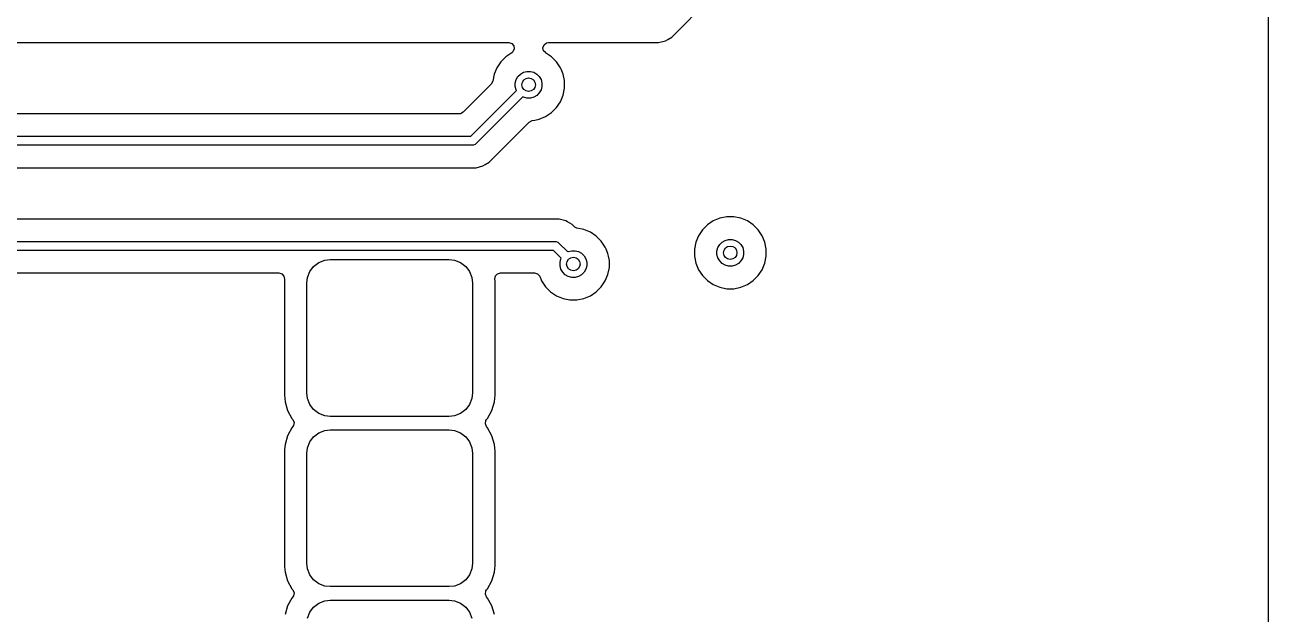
# Model space of a CAD drawing. Extents: x 3.62 to 7.51, y -6.04 to -1.71.
# Drawn here: x 6.422 to 7.514, y -4.502 to -3.985 of the extents above; entities that cross this region are included whole.
import ezdxf

# ---------------------------------------------------------------- set-up
doc = ezdxf.new("R2010")
doc.units = 0
doc.header["$MEASUREMENT"] = 0
doc.layers.add('BLACK', color=7, linetype='CONTINUOUS')

msp = doc.modelspace()

# ---------------------------------------------------------------- linework, layer by layer
at = {"layer": 'BLACK', "linetype": 'CONTINUOUS'}
for p, q in [((7.5138, -2.3151), (7.5138, -5.8582)), ((6.9947, -3.9909), (7.0185, -3.967)), ((6.9864, -3.9976), (6.9899, -3.9957)), ((6.9899, -3.9957), (6.9943, -3.9913)), ((6.9943, -3.9913), (6.9947, -3.9909)), ((6.9943, -3.9913), (6.9943, -3.9913)), ((6.9947, -3.9909), (6.9947, -3.9909)), ((6.0133, -4.0004), (6.8467, -4.0004)), ((6.8467, -4.0004), (6.8494, -4.0012)), ((6.8494, -4.0012), (6.8512, -4.0032)), ((6.8516, -4.006), (6.8504, -4.0085)), ((6.8512, -4.0032), (6.8516, -4.006)), ((6.8767, -4.005), (6.8777, -4.0024)), ((6.8773, -4.0076), (6.8767, -4.005)), ((6.879, -4.0092), (6.8773, -4.0076)), ((6.8777, -4.0024), (6.8799, -4.0007)), ((6.8799, -4.0007), (6.8816, -4.0004)), ((6.8816, -4.0004), (6.9719, -4.0004)), ((6.9719, -4.0004), (6.9719, -4.0004)), ((6.9719, -4.0004), (6.9722, -4.0004)), ((6.9722, -4.0004), (6.9784, -4.0004)), ((6.9784, -4.0004), (6.9845, -3.9988)), ((6.9784, -4.0004), (6.9784, -4.0004)), ((6.9845, -3.9988), (6.9864, -3.9976)), ((6.8397, -4.0173), (6.8362, -4.0225)), ((6.8441, -4.0129), (6.8397, -4.0173)), ((6.8397, -4.0173), (6.8397, -4.0173)), ((6.8494, -4.0093), (6.8441, -4.0129)), ((6.8441, -4.0129), (6.8441, -4.0129)), ((6.8504, -4.0085), (6.8494, -4.0093)), ((6.8494, -4.0093), (6.8494, -4.0093)), ((6.8789, -4.0093), (6.879, -4.0092)), ((6.8843, -4.0129), (6.8789, -4.0093)), ((6.8887, -4.0173), (6.8843, -4.0129)), ((6.8843, -4.0129), (6.8843, -4.0129)), ((6.8921, -4.0225), (6.8887, -4.0173)), ((6.8887, -4.0173), (6.8887, -4.0173)), ((6.8339, -4.0282), (6.8327, -4.0343)), ((6.8362, -4.0225), (6.8339, -4.0282)), ((6.8339, -4.0282), (6.8339, -4.0282)), ((6.8362, -4.0225), (6.8362, -4.0225)), ((6.8548, -4.0302), (6.857, -4.028)), ((6.857, -4.028), (6.8597, -4.0265)), ((6.8597, -4.0265), (6.8626, -4.0257)), ((6.8626, -4.0257), (6.8657, -4.0257)), ((6.8657, -4.0257), (6.8687, -4.0265)), ((6.8687, -4.0265), (6.8714, -4.028)), ((6.8714, -4.028), (6.8735, -4.0302)), ((6.8927, -4.0238), (6.8921, -4.0225)), ((6.8921, -4.0225), (6.8921, -4.0225)), ((6.8945, -4.0282), (6.8927, -4.0238)), ((6.8956, -4.0338), (6.8945, -4.0282)), ((6.8313, -4.0368), (6.8066, -4.0615)), ((6.8314, -4.0368), (6.8313, -4.0368)), ((6.8327, -4.0343), (6.8314, -4.0368)), ((6.8525, -4.0359), (6.8533, -4.0329)), ((6.8525, -4.0389), (6.8525, -4.0359)), ((6.8533, -4.0419), (6.8525, -4.0389)), ((6.8533, -4.0329), (6.8548, -4.0302)), ((6.8735, -4.0302), (6.8751, -4.0329)), ((6.8751, -4.0329), (6.8759, -4.0359)), ((6.8759, -4.0389), (6.8751, -4.0419)), ((6.8759, -4.0359), (6.8759, -4.0389)), ((6.8945, -4.0466), (6.8957, -4.0405)), ((6.8957, -4.0343), (6.8956, -4.0338)), ((6.8957, -4.0405), (6.8957, -4.0343)), ((6.8957, -4.0343), (6.8957, -4.0343)), ((6.8957, -4.0343), (6.8957, -4.0343)), ((6.8133, -4.0827), (6.8536, -4.0424)), ((6.8591, -4.048), (6.8177, -4.0894)), ((6.8536, -4.0424), (6.8533, -4.0419)), ((6.8597, -4.0483), (6.8591, -4.048)), ((6.8626, -4.0491), (6.8597, -4.0483)), ((6.8657, -4.0491), (6.8626, -4.0491)), ((6.8687, -4.0483), (6.8657, -4.0491)), ((6.8714, -4.0468), (6.8687, -4.0483)), ((6.8735, -4.0446), (6.8714, -4.0468)), ((6.8751, -4.0419), (6.8735, -4.0446)), ((6.8921, -4.0523), (6.8945, -4.0466)), ((6.8066, -4.0615), (6.8042, -4.0629)), ((6.8791, -4.0653), (6.8843, -4.0619)), ((6.8843, -4.0619), (6.8887, -4.0575)), ((6.8887, -4.0575), (6.8921, -4.0523)), ((6.8031, -4.063), (4.5259, -4.063)), ((6.8042, -4.0629), (6.8031, -4.063)), ((6.8343, -4.1007), (6.8648, -4.0703)), ((6.8648, -4.0703), (6.8672, -4.0689)), ((6.8672, -4.0689), (6.8695, -4.0685)), ((6.8672, -4.0689), (6.8672, -4.0689)), ((6.8695, -4.0685), (6.8734, -4.0677)), ((6.8734, -4.0677), (6.8791, -4.0653)), ((4.4823, -4.0827), (6.8133, -4.0827)), ((6.815, -4.0906), (4.4857, -4.0906)), ((6.8157, -4.0905), (6.815, -4.0906)), ((6.8171, -4.0899), (6.8157, -4.0905)), ((6.8177, -4.0894), (6.8171, -4.0899)), ((6.8261, -4.1075), (6.8295, -4.1055)), ((6.8295, -4.1055), (6.8339, -4.1011)), ((6.8339, -4.1011), (6.8343, -4.1007)), ((6.8339, -4.1011), (6.8339, -4.1011)), ((6.8343, -4.1007), (6.8343, -4.1007)), ((4.5285, -4.1103), (6.8115, -4.1103)), ((6.8115, -4.1103), (6.8115, -4.1103)), ((6.8115, -4.1103), (6.8118, -4.1103)), ((6.8118, -4.1103), (6.8181, -4.1103)), ((6.8181, -4.1103), (6.8241, -4.1086)), ((6.8181, -4.1103), (6.8181, -4.1103)), ((6.8241, -4.1086), (6.8261, -4.1075)), ((6.8843, -4.1555), (4.7017, -4.1555)), ((6.8846, -4.1555), (6.8843, -4.1555)), ((6.8843, -4.1555), (6.8843, -4.1555)), ((6.8909, -4.1555), (6.8846, -4.1555)), ((6.8969, -4.1571), (6.8909, -4.1555)), ((6.8982, -4.1578), (6.8969, -4.1571)), ((6.9023, -4.1602), (6.8982, -4.1578)), ((6.9044, -4.1623), (6.9023, -4.1602)), ((7.0212, -4.1606), (7.0169, -4.1649)), ((7.0264, -4.1571), (7.0212, -4.1606)), ((7.0212, -4.1606), (7.0212, -4.1606)), ((7.0321, -4.1547), (7.0264, -4.1571)), ((7.0264, -4.1571), (7.0264, -4.1571)), ((7.0382, -4.1535), (7.0321, -4.1547)), ((7.0321, -4.1547), (7.0321, -4.1547)), ((7.0444, -4.1535), (7.0382, -4.1535)), ((7.0382, -4.1535), (7.0382, -4.1535)), ((7.0505, -4.1547), (7.0444, -4.1535)), ((7.0444, -4.1535), (7.0444, -4.1535)), ((7.0563, -4.1571), (7.0505, -4.1547)), ((7.0505, -4.1547), (7.0505, -4.1547)), ((7.0614, -4.1606), (7.0563, -4.1571)), ((7.0563, -4.1571), (7.0563, -4.1571)), ((7.0658, -4.1649), (7.0614, -4.1606)), ((7.0614, -4.1606), (7.0614, -4.1606)), ((6.9047, -4.1625), (6.9044, -4.1623)), ((6.9066, -4.1634), (6.9047, -4.1625)), ((6.9127, -4.1646), (6.9066, -4.1634)), ((6.9185, -4.167), (6.9127, -4.1646)), ((6.9127, -4.1646), (6.9127, -4.1646)), ((6.9236, -4.1704), (6.9185, -4.167)), ((6.9185, -4.167), (6.9185, -4.167)), ((6.928, -4.1748), (6.9236, -4.1704)), ((6.9236, -4.1704), (6.9236, -4.1704)), ((7.0134, -4.1701), (7.011, -4.1758)), ((7.0169, -4.1649), (7.0134, -4.1701)), ((7.0134, -4.1701), (7.0134, -4.1701)), ((7.0169, -4.1649), (7.0169, -4.1649)), ((7.0693, -4.1701), (7.0658, -4.1649)), ((7.0658, -4.1649), (7.0658, -4.1649)), ((7.0716, -4.1758), (7.0693, -4.1701)), ((7.0693, -4.1701), (7.0693, -4.1701)), ((4.7048, -4.1752), (6.8878, -4.1752)), ((6.8878, -4.1752), (6.8885, -4.1752)), ((6.8885, -4.1752), (6.8899, -4.1758)), ((6.8899, -4.1758), (6.8905, -4.1763)), ((6.8905, -4.1763), (6.8985, -4.1843)), ((6.9315, -4.18), (6.928, -4.1748)), ((6.928, -4.1748), (6.928, -4.1748)), ((6.9323, -4.1819), (6.9315, -4.18)), ((6.9315, -4.18), (6.9315, -4.18)), ((6.9338, -4.1857), (6.9323, -4.1819)), ((6.9323, -4.1819), (6.9323, -4.1819)), ((7.011, -4.1758), (7.0098, -4.1819)), ((7.0098, -4.1819), (7.0098, -4.1881)), ((7.011, -4.1758), (7.011, -4.1758)), ((7.0296, -4.1835), (7.0304, -4.1805)), ((7.0304, -4.1805), (7.032, -4.1778)), ((7.032, -4.1778), (7.0341, -4.1757)), ((7.0341, -4.1757), (7.0368, -4.1741)), ((7.0368, -4.1741), (7.0398, -4.1733)), ((7.0398, -4.1733), (7.0429, -4.1733)), ((7.0429, -4.1733), (7.0459, -4.1741)), ((7.0459, -4.1741), (7.0485, -4.1757)), ((7.0485, -4.1757), (7.0507, -4.1778)), ((7.0507, -4.1778), (7.0523, -4.1805)), ((7.0523, -4.1805), (7.053, -4.1835)), ((7.0729, -4.1819), (7.0716, -4.1758)), ((7.0716, -4.1758), (7.0716, -4.1758)), ((7.0716, -4.1758), (7.0716, -4.1758)), ((7.0729, -4.1881), (7.0729, -4.1819)), ((7.0729, -4.1819), (7.0729, -4.1819)), ((7.0729, -4.1819), (7.0729, -4.1819)), ((6.8861, -4.183), (4.7064, -4.183)), ((6.6798, -4.1936), (6.6851, -4.1915)), ((6.6851, -4.1915), (6.69, -4.1909)), ((6.69, -4.1909), (6.7943, -4.1909)), ((6.7943, -4.1909), (6.7992, -4.1915)), ((6.7992, -4.1915), (6.8044, -4.1936)), ((6.8929, -4.1898), (6.8861, -4.183)), ((6.8918, -4.1933), (6.8926, -4.1904)), ((6.8918, -4.1964), (6.8918, -4.1933)), ((6.8926, -4.1904), (6.8929, -4.1898)), ((6.8985, -4.1843), (6.899, -4.184)), ((6.899, -4.184), (6.902, -4.1832)), ((6.902, -4.1832), (6.9051, -4.1832)), ((6.9051, -4.1832), (6.9081, -4.184)), ((6.9081, -4.184), (6.9107, -4.1855)), ((6.9107, -4.1855), (6.9129, -4.1877)), ((6.9129, -4.1877), (6.9145, -4.1904)), ((6.9145, -4.1904), (6.9153, -4.1933)), ((6.9153, -4.1933), (6.9153, -4.1964)), ((6.9343, -4.1881), (6.9338, -4.1857)), ((6.9351, -4.1918), (6.9343, -4.1881)), ((6.9351, -4.198), (6.9351, -4.1918)), ((6.9351, -4.1918), (6.9351, -4.1918)), ((6.9351, -4.1918), (6.9351, -4.1918)), ((7.0098, -4.1881), (7.011, -4.1942)), ((7.0296, -4.1866), (7.0296, -4.1835)), ((7.0304, -4.1896), (7.0296, -4.1866)), ((7.032, -4.1922), (7.0304, -4.1896)), ((7.0341, -4.1944), (7.032, -4.1922)), ((7.0507, -4.1922), (7.0485, -4.1944)), ((7.0523, -4.1896), (7.0507, -4.1922)), ((7.053, -4.1866), (7.0523, -4.1896)), ((7.053, -4.1835), (7.053, -4.1866)), ((7.0716, -4.1942), (7.0729, -4.1881)), ((4.7166, -4.2027), (6.6449, -4.2027)), ((6.6449, -4.2027), (6.6475, -4.2035)), ((6.6475, -4.2035), (6.6493, -4.2056)), ((6.6699, -4.2067), (6.6719, -4.2015)), ((6.6719, -4.2015), (6.6753, -4.197)), ((6.6753, -4.197), (6.6798, -4.1936)), ((6.8044, -4.1936), (6.8089, -4.197)), ((6.8089, -4.197), (6.8123, -4.2015)), ((6.8123, -4.2015), (6.8144, -4.2067)), ((6.835, -4.2054), (6.8369, -4.2034)), ((6.8369, -4.2034), (6.8394, -4.2027)), ((6.8394, -4.2027), (6.8694, -4.2027)), ((6.8694, -4.2027), (6.8721, -4.2035)), ((6.8721, -4.2035), (6.8739, -4.2056)), ((6.8926, -4.1994), (6.8918, -4.1964)), ((6.8942, -4.2021), (6.8926, -4.1994)), ((6.8964, -4.2043), (6.8942, -4.2021)), ((6.899, -4.2058), (6.8964, -4.2043)), ((6.9107, -4.2043), (6.9081, -4.2058)), ((6.9129, -4.2021), (6.9107, -4.2043)), ((6.9145, -4.1994), (6.9129, -4.2021)), ((6.9153, -4.1964), (6.9145, -4.1994)), ((6.9315, -4.2098), (6.9338, -4.2041)), ((6.9338, -4.2041), (6.9351, -4.198)), ((7.011, -4.1942), (7.011, -4.1942)), ((7.011, -4.1942), (7.0134, -4.2)), ((7.0134, -4.2), (7.0134, -4.2)), ((7.0134, -4.2), (7.0169, -4.2051)), ((7.0368, -4.196), (7.0341, -4.1944)), ((7.0398, -4.1967), (7.0368, -4.196)), ((7.0429, -4.1967), (7.0398, -4.1967)), ((7.0459, -4.196), (7.0429, -4.1967)), ((7.0485, -4.1944), (7.0459, -4.196)), ((7.0658, -4.2051), (7.0693, -4.2)), ((7.0693, -4.2), (7.0716, -4.1942)), ((6.6493, -4.2056), (6.6497, -4.2081)), ((6.6497, -4.2081), (6.6496, -4.2096)), ((6.6496, -4.2096), (6.6496, -4.3101)), ((6.6693, -4.2116), (6.6699, -4.2067)), ((6.6693, -4.3081), (6.6693, -4.2116)), ((6.8144, -4.2067), (6.815, -4.2116)), ((6.815, -4.2116), (6.815, -4.3081)), ((6.8345, -4.2081), (6.835, -4.2054)), ((6.8347, -4.2096), (6.8345, -4.2081)), ((6.8347, -4.3101), (6.8347, -4.2096)), ((6.8739, -4.2056), (6.8739, -4.2057)), ((6.8739, -4.2057), (6.8756, -4.2098)), ((6.8756, -4.2098), (6.8756, -4.2098)), ((6.8756, -4.2098), (6.8791, -4.215)), ((6.8791, -4.215), (6.8791, -4.215)), ((6.8791, -4.215), (6.8835, -4.2194)), ((6.902, -4.2066), (6.899, -4.2058)), ((6.9051, -4.2066), (6.902, -4.2066)), ((6.9081, -4.2058), (6.9051, -4.2066)), ((6.9236, -4.2194), (6.928, -4.215)), ((6.928, -4.215), (6.9315, -4.2098)), ((7.0169, -4.2051), (7.0169, -4.2051)), ((7.0169, -4.2051), (7.0212, -4.2095)), ((7.0212, -4.2095), (7.0212, -4.2095)), ((7.0212, -4.2095), (7.0264, -4.213)), ((7.0264, -4.213), (7.0264, -4.213)), ((7.0264, -4.213), (7.0321, -4.2153)), ((7.0321, -4.2153), (7.0321, -4.2153)), ((7.0321, -4.2153), (7.0382, -4.2166)), ((7.0444, -4.2166), (7.0505, -4.2153)), ((7.0505, -4.2153), (7.0563, -4.213)), ((7.0563, -4.213), (7.0614, -4.2095)), ((7.0614, -4.2095), (7.0658, -4.2051)), ((6.8835, -4.2194), (6.8835, -4.2194)), ((6.8835, -4.2194), (6.8886, -4.2228)), ((6.8886, -4.2228), (6.8886, -4.2228)), ((6.8886, -4.2228), (6.8944, -4.2252)), ((6.8944, -4.2252), (6.8944, -4.2252)), ((6.8944, -4.2252), (6.9004, -4.2264)), ((6.9066, -4.2264), (6.9127, -4.2252)), ((6.9127, -4.2252), (6.9185, -4.2228)), ((6.9185, -4.2228), (6.9236, -4.2194)), ((7.0382, -4.2166), (7.0382, -4.2166)), ((7.0382, -4.2166), (7.0382, -4.2166)), ((7.0382, -4.2166), (7.0444, -4.2166)), ((7.0444, -4.2166), (7.0444, -4.2166)), ((6.9004, -4.2264), (6.9004, -4.2264)), ((6.9004, -4.2264), (6.9004, -4.2264)), ((6.9004, -4.2264), (6.9066, -4.2264)), ((6.9066, -4.2264), (6.9066, -4.2264)), ((6.6496, -4.3101), (6.6502, -4.316)), ((6.6699, -4.313), (6.6693, -4.3081)), ((6.6719, -4.3182), (6.6699, -4.313)), ((6.8144, -4.313), (6.8123, -4.3182)), ((6.815, -4.3081), (6.8144, -4.313)), ((6.8341, -4.316), (6.8347, -4.3101)), ((6.6502, -4.316), (6.6525, -4.3236)), ((6.6525, -4.3236), (6.6562, -4.3306)), ((6.6753, -4.3227), (6.6719, -4.3182)), ((6.6798, -4.3261), (6.6753, -4.3227)), ((6.8089, -4.3227), (6.8044, -4.3261)), ((6.8123, -4.3182), (6.8089, -4.3227)), ((6.828, -4.3306), (6.8318, -4.3236)), ((6.8318, -4.3236), (6.8341, -4.316)), ((6.6562, -4.3306), (6.6562, -4.3306)), ((6.6562, -4.3306), (6.657, -4.3315)), ((6.657, -4.3315), (6.6581, -4.3341)), ((6.6581, -4.3341), (6.6576, -4.3368)), ((6.6851, -4.3282), (6.6798, -4.3261)), ((6.69, -4.3287), (6.6851, -4.3282)), ((6.7943, -4.3287), (6.69, -4.3287)), ((6.7992, -4.3282), (6.7943, -4.3287)), ((6.8044, -4.3261), (6.7992, -4.3282)), ((6.8262, -4.3352), (6.8266, -4.3325)), ((6.8273, -4.3377), (6.8262, -4.3352)), ((6.8266, -4.3325), (6.8273, -4.3315)), ((6.8273, -4.3315), (6.828, -4.3306)), ((6.828, -4.3306), (6.828, -4.3306)), ((6.6525, -4.3457), (6.6502, -4.3533)), ((6.6562, -4.3387), (6.6525, -4.3457)), ((6.657, -4.3377), (6.6562, -4.3387)), ((6.6562, -4.3387), (6.6562, -4.3387)), ((6.6576, -4.3368), (6.657, -4.3377)), ((6.6753, -4.3466), (6.6798, -4.3432)), ((6.6798, -4.3432), (6.6851, -4.3411)), ((6.6851, -4.3411), (6.69, -4.3406)), ((6.69, -4.3406), (6.7943, -4.3406)), ((6.7943, -4.3406), (6.7992, -4.3411)), ((6.7992, -4.3411), (6.8044, -4.3432)), ((6.8044, -4.3432), (6.8089, -4.3466)), ((6.828, -4.3387), (6.8273, -4.3377)), ((6.8318, -4.3457), (6.828, -4.3387)), ((6.828, -4.3387), (6.828, -4.3387)), ((6.8341, -4.3533), (6.8318, -4.3457)), ((6.8318, -4.3457), (6.8318, -4.3457)), ((6.8318, -4.3457), (6.8318, -4.3457)), ((6.6502, -4.3533), (6.6497, -4.3578)), ((6.6693, -4.3612), (6.6699, -4.3563)), ((6.6699, -4.3563), (6.6719, -4.3511)), ((6.6719, -4.3511), (6.6753, -4.3466)), ((6.8089, -4.3466), (6.8123, -4.3511)), ((6.8123, -4.3511), (6.8144, -4.3563)), ((6.8144, -4.3563), (6.815, -4.3612)), ((6.8347, -4.3592), (6.8341, -4.3533)), ((6.6497, -4.3578), (6.6496, -4.3592)), ((6.6496, -4.3592), (6.6496, -4.4597)), ((6.6693, -4.4577), (6.6693, -4.3612)), ((6.815, -4.3612), (6.815, -4.4577)), ((6.8347, -4.4597), (6.8347, -4.3592)), ((6.6496, -4.4597), (6.6497, -4.461)), ((6.6497, -4.461), (6.6502, -4.4656)), ((6.6502, -4.4656), (6.6525, -4.4732)), ((6.6699, -4.4626), (6.6693, -4.4577)), ((6.6719, -4.4678), (6.6699, -4.4626)), ((6.8144, -4.4626), (6.8123, -4.4678)), ((6.815, -4.4577), (6.8144, -4.4626)), ((6.8318, -4.4732), (6.8341, -4.4656)), ((6.8341, -4.4656), (6.8347, -4.4597)), ((6.6525, -4.4732), (6.6562, -4.4802)), ((6.6753, -4.4723), (6.6719, -4.4678)), ((6.6798, -4.4757), (6.6753, -4.4723)), ((6.6851, -4.4778), (6.6798, -4.4757)), ((6.8044, -4.4757), (6.7992, -4.4778)), ((6.8089, -4.4723), (6.8044, -4.4757)), ((6.8123, -4.4678), (6.8089, -4.4723)), ((6.828, -4.4802), (6.8318, -4.4732)), ((6.6562, -4.4883), (6.6525, -4.4953)), ((6.6562, -4.4802), (6.6562, -4.4802)), ((6.6562, -4.4802), (6.657, -4.4812)), ((6.657, -4.4873), (6.6562, -4.4883)), ((6.6562, -4.4883), (6.6562, -4.4883)), ((6.657, -4.4812), (6.6581, -4.4837)), ((6.6576, -4.4864), (6.657, -4.4873)), ((6.6581, -4.4837), (6.6576, -4.4864)), ((6.69, -4.4783), (6.6851, -4.4778)), ((6.7943, -4.4783), (6.69, -4.4783)), ((6.7992, -4.4778), (6.7943, -4.4783)), ((6.8262, -4.4848), (6.8266, -4.4821)), ((6.8273, -4.4873), (6.8262, -4.4848)), ((6.8266, -4.4821), (6.8273, -4.4812)), ((6.8273, -4.4812), (6.828, -4.4802)), ((6.828, -4.4883), (6.8273, -4.4873)), ((6.828, -4.4802), (6.828, -4.4802)), ((6.8318, -4.4953), (6.828, -4.4883)), ((6.828, -4.4883), (6.828, -4.4883)), ((6.6525, -4.4953), (6.6502, -4.5029)), ((6.6719, -4.5007), (6.6753, -4.4962)), ((6.6753, -4.4962), (6.6798, -4.4928)), ((6.6798, -4.4928), (6.6851, -4.4907)), ((6.6851, -4.4907), (6.69, -4.4902)), ((6.69, -4.4902), (6.7943, -4.4902)), ((6.7943, -4.4902), (6.7992, -4.4907)), ((6.7992, -4.4907), (6.8044, -4.4928)), ((6.8044, -4.4928), (6.8089, -4.4962)), ((6.8089, -4.4962), (6.8123, -4.5007)), ((6.8341, -4.5029), (6.8318, -4.4953)), ((6.8318, -4.4953), (6.8318, -4.4953)), ((6.8318, -4.4953), (6.8318, -4.4953)), ((6.6699, -4.5059), (6.6719, -4.5007)), ((6.8123, -4.5007), (6.8144, -4.5059))]:
    msp.add_line(p, q, dxfattribs=at)
at = {"layer": 'BLACK'}
for centre in [(6.8642, -4.0374), (7.0413, -4.185), (6.9035, -4.1949)]:
    msp.add_circle(centre, 0.00591, dxfattribs=at)

doc.saveas('drawing.dxf')
